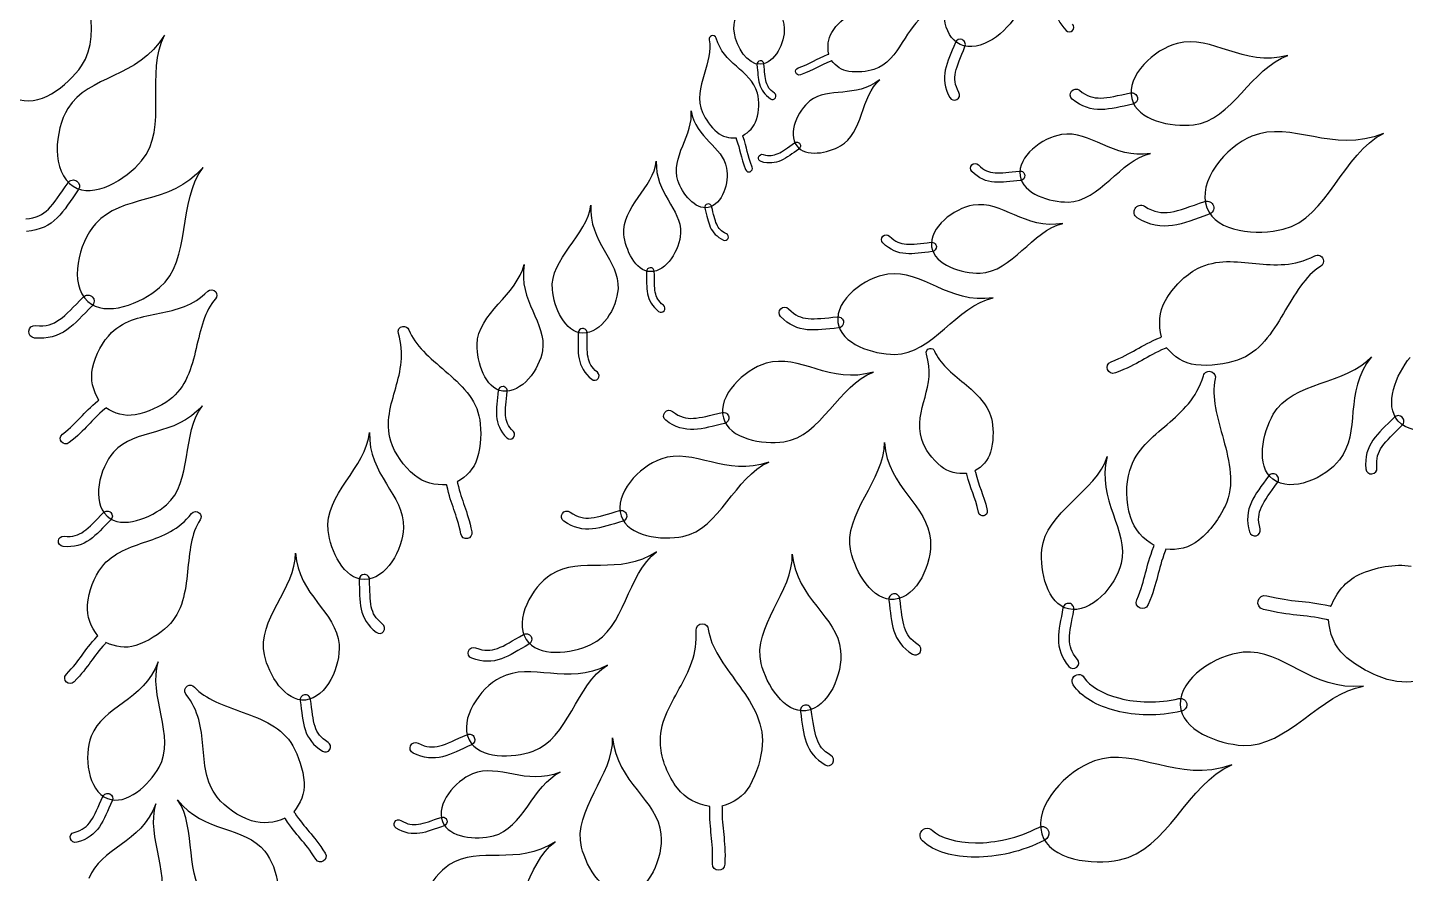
# Model space of a CAD drawing. Extents: x 5.1 to 86.3, y 5.1 to 86.3.
# Drawn here: x 45.31 to 57.95, y 50.89 to 58.64 of the extents above; entities that cross this region are included whole.
import ezdxf

# ---------------------------------------------------------------- set-up
doc = ezdxf.new("R2010")
doc.units = 0
doc.layers.add('View004', color=7, linetype='CONTINUOUS')

msp = doc.modelspace()

# ---------------------------------------------------------------- linework, layer by layer
at = {"layer": 'View004', "color": 1}
for p, q in [((51.584274, 58.564308), (51.584251, 58.564345)), ((53.882726, 58.530425), (53.882726, 58.530425)), ((53.86535, 58.485217), (53.86535, 58.485217)), ((52.030589, 58.335529), (52.030589, 58.335529)), ((52.034213, 58.303455), (52.034213, 58.303455)), ((55.438139, 57.989498), (55.438139, 57.989498)), ((55.490544, 57.99926), (55.490544, 57.99926)), ((52.366977, 57.555141), (52.366977, 57.555141)), ((52.395994, 57.574538), (52.395994, 57.574538)), ((45.766912, 57.232287), (45.766912, 57.232287)), ((54.414901, 57.282247), (54.414901, 57.282247)), ((54.458242, 57.285939), (54.458242, 57.285939)), ((45.732775, 57.185283), (45.732775, 57.185283)), ((51.547862, 57.022595), (51.547862, 57.022595)), ((51.556195, 56.991412), (51.556195, 56.991412)), ((56.127449, 56.987088), (56.127449, 56.987088)), ((56.187426, 57.006606), (56.187426, 57.006606)), ((53.603652, 56.629555), (53.603652, 56.629555)), ((53.647258, 56.633599), (53.647258, 56.633599)), ((57.19447, 56.517318), (57.194445, 56.517363)), ((51.024096, 56.43914), (51.024096, 56.43914)), ((51.025216, 56.402786), (51.025216, 56.402786)), ((45.866747, 56.130709), (45.866747, 56.130709)), ((45.908244, 56.171363), (45.908244, 56.171363)), ((47.040049, 56.217012), (47.040001, 56.217021)), ((48.75406, 55.90105), (48.754059, 55.901038)), ((50.402828, 55.881063), (50.402828, 55.881063)), ((52.744794, 55.937566), (52.744794, 55.937566)), ((52.796338, 55.941315), (52.796338, 55.941315)), ((50.403701, 55.838897), (50.403701, 55.838897)), ((53.586281, 55.699228), (53.586273, 55.699249)), ((56.172616, 55.484381), (56.172614, 55.48439)), ((49.67422, 55.350146), (49.67422, 55.350146)), ((49.670713, 55.308117), (49.670713, 55.308117)), ((51.693953, 55.061562), (51.693953, 55.061562)), ((51.744474, 55.072442), (51.744474, 55.072442)), ((57.882511, 55.031414), (57.882511, 55.031414)), ((57.918541, 55.068463), (57.918541, 55.068463)), ((56.732912, 54.499883), (56.732912, 54.499883)), ((56.761779, 54.542749), (56.761779, 54.542749)), ((46.043995, 54.161029), (46.043995, 54.161029)), ((46.07825, 54.194589), (46.07825, 54.194589)), ((46.891292, 54.189871), (46.891308, 54.189893)), ((50.756934, 54.163734), (50.756934, 54.163734)), ((50.806809, 54.177273), (50.806809, 54.177273)), ((48.399808, 53.628108), (48.399808, 53.628108)), ((48.402204, 53.579734), (48.402204, 53.579734)), ((53.25404, 53.449522), (53.25404, 53.449522)), ((53.261599, 53.398398), (53.261599, 53.398398)), ((54.866482, 53.362384), (54.866482, 53.362384)), ((54.858006, 53.311404), (54.858006, 53.311404)), ((51.503811, 53.174943), (51.503765, 53.174909)), ((49.885762, 53.032277), (49.885762, 53.032277)), ((49.930953, 53.057348), (49.930953, 53.057348)), ((46.780772, 52.605614), (46.780748, 52.605599)), ((47.8541, 52.523968), (47.8541, 52.523968)), ((47.861411, 52.47609), (47.861411, 52.47609)), ((55.883002, 52.431167), (55.883002, 52.431167)), ((55.943457, 52.432302), (55.943458, 52.43228)), ((52.441645, 52.428944), (52.441645, 52.428944)), ((52.450437, 52.378018), (52.450437, 52.378018)), ((49.362997, 52.112484), (49.362997, 52.112484)), ((49.410408, 52.133053), (49.410408, 52.133053)), ((46.047716, 51.57295), (46.047716, 51.57295)), ((46.068118, 51.616348), (46.068118, 51.616348)), ((49.119288, 51.361983), (49.119288, 51.361983)), ((49.159189, 51.374921), (49.159189, 51.374921)), ((54.613601, 51.250553), (54.613601, 51.250553)), ((54.677632, 51.267906), (54.677639, 51.267883))]:
    msp.add_line(p, q, dxfattribs=at)
for points in [[(45.808899, 58.288523), (46.029356, 58.610852), (45.758415, 59.102285), (45.905801, 59.456035)], [(51.794757, 58.588372), (51.755515, 58.801771), (52.00394, 58.990202), (52.008889, 59.203074)], [(52.008889, 59.203074), (52.018309, 58.94158), (52.245075, 58.83661), (52.253045, 58.63511)], [(53.86535, 58.485217), (53.695498, 58.561398), (53.689184, 58.852311), (53.74377, 59.030282)], [(52.689153, 58.596193), (52.734175, 58.669898), (52.801849, 58.733093), (52.872252, 58.766332)], [(53.548252, 58.755311), (53.461717, 58.707591), (53.400839, 58.606287), (53.335079, 58.503159)], [(54.386253, 58.775287), (54.301619, 58.595467), (54.046686, 58.403884), (53.86535, 58.485217)], [(54.741228, 58.813269), (54.746891, 58.742827), (54.77438, 58.675389), (54.836878, 58.612961)], [(52.253045, 58.63511), (52.258282, 58.502766), (52.166439, 58.311111), (52.034213, 58.303455)], [(54.895726, 58.612894), (54.911995, 58.629126), (54.912024, 58.655473), (54.895792, 58.671742)], [(46.570762, 58.571416), (46.32396, 58.170334), (45.875742, 58.207209), (45.684448, 57.898778)], [(46.36055, 57.418904), (46.611368, 57.718216), (46.389605, 58.233713), (46.570762, 58.571416)], [(51.565434, 58.527599), (51.585824, 58.433709), (51.55056, 58.324339), (51.517082, 58.21023)], [(51.584251, 58.564345), (51.569994, 58.558189), (51.56209, 58.542776), (51.565434, 58.527599)], [(51.628225, 58.543188), (51.622981, 58.562074), (51.602286, 58.571999), (51.584274, 58.564308)], [(51.813452, 58.284991), (51.735685, 58.353619), (51.661699, 58.423709), (51.628225, 58.543188)], [(52.034213, 58.303455), (51.910361, 58.296284), (51.817193, 58.466358), (51.794757, 58.588372)], [(52.66082, 58.397354), (52.64711, 58.464204), (52.651609, 58.53473), (52.689153, 58.596193)], [(53.335079, 58.503159), (53.269316, 58.400031), (53.197027, 58.293926), (53.074766, 58.256273)], [(53.821111, 58.503178), (53.782603, 58.406895), (53.745388, 58.330462), (53.729055, 58.250951)], [(53.882726, 58.530425), (53.858189, 58.539853), (53.830647, 58.527673), (53.821111, 58.503178)], [(53.909309, 58.504592), (53.904289, 58.516432), (53.894705, 58.525746), (53.882726, 58.530425)], [(53.909396, 58.467524), (53.914361, 58.479387), (53.91433, 58.492752), (53.909309, 58.504592)], [(54.836878, 58.612961), (54.85311, 58.596692), (54.879457, 58.596662), (54.895726, 58.612894)], [(55.856293, 58.495234), (55.644744, 58.43961), (55.386393, 58.202028), (55.438139, 57.989498)], [(56.871189, 58.383829), (56.453648, 58.27246), (56.178382, 58.579927), (55.856293, 58.495234)], [(52.37994, 58.270693), (52.50181, 58.313367), (52.539535, 58.352206), (52.655196, 58.395378)], [(52.655196, 58.395378), (52.65702, 58.396214), (52.658844, 58.396822), (52.66082, 58.397354)], [(53.822967, 58.231312), (53.835872, 58.293978), (53.869747, 58.368426), (53.909396, 58.467524)], [(56.003733, 57.748866), (56.359712, 57.789915), (56.537376, 58.273241), (56.871189, 58.383829)], [(45.206877, 57.994839), (45.405351, 57.892556), (45.682851, 58.104226), (45.808899, 58.288523)], [(52.005822, 58.039476), (51.974525, 58.149754), (51.891219, 58.216367), (51.813452, 58.284991)], [(52.030589, 58.335529), (52.013182, 58.33356), (52.000641, 58.317891), (52.002533, 58.300475)], [(52.002533, 58.300475), (52.009363, 58.231706), (52.010856, 58.175071), (52.025642, 58.123035)], [(52.054249, 58.328426), (52.047641, 58.333884), (52.039111, 58.336444), (52.030589, 58.335529)], [(52.065697, 58.306535), (52.064985, 58.315076), (52.060858, 58.322968), (52.054249, 58.328426)], [(52.087209, 58.140293), (52.075575, 58.181315), (52.072717, 58.23575), (52.065697, 58.306535)], [(52.402216, 58.207864), (52.359724, 58.191714), (52.336772, 58.256466), (52.37994, 58.270693)], [(52.678819, 58.333154), (52.571319, 58.293064), (52.531763, 58.253238), (52.402216, 58.207864)], [(52.687141, 58.33741), (52.684557, 58.335662), (52.681745, 58.334142), (52.678819, 58.333154)], [(52.844022, 58.237912), (52.778533, 58.24767), (52.725861, 58.28684), (52.687141, 58.33741)], [(53.074766, 58.256273), (53.007567, 58.235578), (52.922797, 58.226185), (52.844022, 58.237912)], [(53.729055, 58.250951), (53.712656, 58.17147), (53.721286, 58.088287), (53.770121, 57.999373)], [(51.517082, 58.21023), (51.483604, 58.096121), (51.452125, 57.975324), (51.502734, 57.861704)], [(52.025642, 58.123035), (52.040379, 58.070997), (52.071055, 58.024464), (52.127265, 57.986903)], [(52.162742, 58.039801), (52.116759, 58.070527), (52.098831, 58.099271), (52.087209, 58.140293)], [(53.127609, 58.162233), (52.905078, 57.987469), (52.660087, 58.101467), (52.488113, 57.967386)], [(52.769436, 57.55628), (52.973066, 57.672842), (52.955262, 58.009544), (53.127609, 58.162233)], [(53.853967, 58.045241), (53.814017, 58.117976), (53.810044, 58.168653), (53.822967, 58.231312)], [(51.998298, 57.796578), (52.023492, 57.876686), (52.026494, 57.966659), (52.005822, 58.039476)], [(52.127265, 57.986903), (52.141872, 57.977107), (52.161656, 57.981007), (52.171452, 57.995614)], [(52.171452, 57.995614), (52.181249, 58.010221), (52.177349, 58.030004), (52.162742, 58.039801)], [(53.770121, 57.999373), (53.782787, 57.976219), (53.811825, 57.967718), (53.834978, 57.980384)], [(53.834978, 57.980384), (53.858131, 57.99305), (53.866633, 58.022087), (53.853967, 58.045241)], [(54.893263, 57.983634), (54.870739, 58.001975), (54.867347, 58.035102), (54.885687, 58.057627)], [(54.885687, 58.057627), (54.904028, 58.080151), (54.937156, 58.083543), (54.95968, 58.065203)], [(54.95968, 58.065203), (55.030408, 58.007414), (55.084461, 57.992975), (55.154861, 57.994425)], [(55.154861, 57.994425), (55.225265, 57.995856), (55.312617, 58.017624), (55.427802, 58.040709)], [(55.427802, 58.040709), (55.441635, 58.043709), (55.456093, 58.041001), (55.467903, 58.033199)], [(55.438139, 57.989498), (55.486607, 57.790429), (55.800196, 57.725394), (56.003733, 57.748866)], [(55.490544, 57.99926), (55.495838, 57.970817), (55.477146, 57.943445), (55.448727, 57.938026)], [(55.467903, 58.033199), (55.479713, 58.025397), (55.487876, 58.01316), (55.490544, 57.99926)], [(45.684448, 57.898778), (45.558803, 57.696202), (45.532531, 57.31461), (45.732775, 57.185283)], [(51.277195, 57.237736), (51.20679, 57.442972), (51.424578, 57.666107), (51.397956, 57.877366)], [(51.397956, 57.877366), (51.445987, 57.620149), (51.685796, 57.54991), (51.723512, 57.351811)], [(52.488113, 57.967386), (52.37516, 57.879324), (52.280995, 57.669685), (52.366977, 57.555141)], [(55.157328, 57.888857), (55.068026, 57.887009), (54.979724, 57.912992), (54.893263, 57.983634)], [(55.448727, 57.938026), (55.336817, 57.915612), (55.246649, 57.890627), (55.157328, 57.888857)], [(51.502734, 57.861704), (51.53055, 57.799255), (51.577875, 57.731161), (51.636845, 57.680972)], [(51.870792, 57.648674), (51.928521, 57.681385), (51.977291, 57.729778), (51.998298, 57.796578)], [(57.747953, 57.670308), (57.275253, 57.475377), (56.904988, 57.793712), (56.540161, 57.64477)], [(51.636845, 57.680972), (51.685872, 57.639248), (51.748242, 57.62572), (51.810037, 57.629703)], [(51.810037, 57.629703), (51.810441, 57.626663), (51.811101, 57.623699), (51.812241, 57.620864)], [(51.812241, 57.620864), (51.851624, 57.516497), (51.847748, 57.462058), (51.897364, 57.338165)], [(51.87292, 57.643354), (51.872363, 57.645178), (51.871628, 57.647002), (51.870792, 57.648674)], [(51.957624, 57.362029), (51.910945, 57.478572), (51.915262, 57.531039), (51.87292, 57.643354)], [(54.795293, 57.659112), (54.619026, 57.631038), (54.390055, 57.458998), (54.414901, 57.282247)], [(55.61037, 57.48666), (55.262337, 57.429963), (55.063666, 57.70186), (54.795293, 57.659112)], [(56.540161, 57.64477), (56.300541, 57.546949), (56.034026, 57.228455), (56.127449, 56.987088)], [(56.828028, 56.791853), (57.239333, 56.89481), (57.373359, 57.489181), (57.747953, 57.670308)], [(52.059513, 57.477235), (52.116988, 57.46071), (52.153242, 57.465969), (52.195233, 57.485008)], [(52.195233, 57.485008), (52.237233, 57.504036), (52.284182, 57.539676), (52.347542, 57.583292)], [(52.386631, 57.526898), (52.325069, 57.484532), (52.277255, 57.446229), (52.223959, 57.422115)], [(52.347542, 57.583292), (52.355092, 57.588666), (52.364491, 57.590768), (52.373612, 57.58912)], [(52.366977, 57.555141), (52.447513, 57.447851), (52.653008, 57.489634), (52.769436, 57.55628)], [(52.373612, 57.58912), (52.382732, 57.587472), (52.390802, 57.582215), (52.395994, 57.574538)], [(52.395994, 57.574538), (52.40652, 57.558788), (52.402334, 57.537493), (52.386631, 57.526898)], [(54.854713, 57.041164), (55.147078, 57.045735), (55.330385, 57.423833), (55.61037, 57.48666)], [(45.732775, 57.185283), (45.920336, 57.064146), (46.217143, 57.247767), (46.36055, 57.418904)], [(46.924134, 57.357706), (46.613908, 57.003392), (46.178114, 57.114489), (45.938069, 56.842273)], [(46.524689, 56.256381), (46.821904, 56.509679), (46.689203, 57.054938), (46.924134, 57.357706)], [(50.782488, 56.744799), (50.758042, 56.988077), (51.054379, 57.176855), (51.079515, 57.415477)], [(51.079515, 57.415477), (51.066044, 57.120927), (51.311071, 56.982179), (51.30149, 56.755141)], [(51.897364, 57.338165), (51.912708, 57.296715), (51.974811, 57.321316), (51.957624, 57.362029)], [(52.040593, 57.41101), (52.022305, 57.416235), (52.011716, 57.435295), (52.01694, 57.453583)], [(52.01694, 57.453583), (52.022165, 57.47187), (52.041225, 57.48246), (52.059513, 57.477235)], [(52.223959, 57.422115), (52.170695, 57.397959), (52.110852, 57.390809), (52.040593, 57.41101)], [(53.971999, 57.321506), (53.955191, 57.338218), (53.955114, 57.365391), (53.971825, 57.382199)], [(53.971825, 57.382199), (53.988537, 57.399007), (54.015711, 57.399085), (54.032518, 57.382373)], [(54.032518, 57.382373), (54.08528, 57.329735), (54.128003, 57.313644), (54.185283, 57.309134)], [(45.686211, 57.218044), (45.694905, 57.230785), (45.708371, 57.239481), (45.723561, 57.242162)], [(45.723561, 57.242162), (45.738752, 57.244843), (45.754381, 57.241283), (45.766912, 57.232287)], [(45.766912, 57.232287), (45.79242, 57.213757), (45.798152, 57.178094), (45.779734, 57.152504)], [(51.556195, 56.991412), (51.43477, 56.965982), (51.317448, 57.120388), (51.277195, 57.237736)], [(51.723512, 57.351811), (51.748286, 57.2217), (51.685831, 57.01856), (51.556195, 56.991412)], [(54.178758, 57.223215), (54.106096, 57.22893), (54.036496, 57.257161), (53.971999, 57.321506)], [(54.419341, 57.239597), (54.326661, 57.230439), (54.251428, 57.217436), (54.178758, 57.223215)], [(54.185283, 57.309134), (54.242566, 57.304607), (54.315253, 57.315225), (54.410646, 57.324665)], [(54.410646, 57.324665), (54.42212, 57.325983), (54.433641, 57.322616), (54.4426, 57.315327)], [(54.414901, 57.282247), (54.438174, 57.116691), (54.687548, 57.038548), (54.854713, 57.041164)], [(54.458242, 57.285939), (54.460243, 57.262417), (54.442854, 57.241702), (54.419341, 57.239597)], [(54.4426, 57.315327), (54.451559, 57.308037), (54.457199, 57.297442), (54.458242, 57.285939)], [(45.505003, 56.976836), (45.559622, 57.030743), (45.612402, 57.11344), (45.686211, 57.218044)], [(45.779734, 57.152504), (45.708012, 57.050887), (45.655416, 56.963533), (45.586088, 56.895178)], [(50.126268, 56.238303), (50.100774, 56.520667), (50.446585, 56.73608), (50.478527, 57.012465)], [(50.478527, 57.012465), (50.459456, 56.671096), (50.741936, 56.507347), (50.728166, 56.244212)], [(51.547862, 57.022595), (51.530939, 57.018071), (51.520856, 57.000718), (51.525305, 56.983774)], [(51.525305, 56.983774), (51.542242, 56.916774), (51.552104, 56.860984), (51.574431, 56.811711)], [(51.572314, 57.019074), (51.56497, 57.023493), (51.556154, 57.024762), (51.547862, 57.022595)], [(51.586876, 56.999118), (51.584908, 57.00746), (51.579657, 57.014655), (51.572314, 57.019074)], [(51.632764, 56.837894), (51.615185, 56.876741), (51.604299, 56.930153), (51.586876, 56.999118)], [(53.983776, 57.011842), (53.806526, 56.982248), (53.577303, 56.807315), (53.603652, 56.629555)], [(54.805674, 56.844373), (54.455712, 56.784666), (54.253644, 57.056905), (53.983776, 57.011842)], [(55.489122, 56.89633), (55.459873, 56.914379), (55.450795, 56.952721), (55.468844, 56.981969)], [(55.468844, 56.981969), (55.486893, 57.011218), (55.525235, 57.020297), (55.554483, 57.002248)], [(55.554483, 57.002248), (55.646355, 56.94534), (55.71199, 56.936721), (55.794358, 56.94926)], [(55.794358, 56.94926), (55.876734, 56.961776), (55.975862, 57.00076), (56.107439, 57.045576)], [(56.107439, 57.045576), (56.123206, 57.051224), (56.140584, 57.050273), (56.15564, 57.042938)], [(56.127449, 56.987088), (56.214955, 56.761007), (56.592859, 56.732984), (56.828028, 56.791853)], [(56.187426, 57.006606), (56.198016, 56.974054), (56.1803, 56.939065), (56.147795, 56.928332)], [(56.15564, 57.042938), (56.170696, 57.035603), (56.182156, 57.022504), (56.187426, 57.006606)], [(45.297555, 56.886516), (45.396821, 56.893822), (45.450401, 56.922918), (45.505003, 56.976836)], [(45.586088, 56.895178), (45.516832, 56.826776), (45.427507, 56.781139), (45.306162, 56.772208)], [(55.813504, 56.82579), (55.709022, 56.809876), (55.601429, 56.826764), (55.489122, 56.89633)], [(56.147795, 56.928332), (56.019956, 56.884809), (55.91802, 56.841617), (55.813504, 56.82579)], [(45.938069, 56.842273), (45.780404, 56.663485), (45.690872, 56.291616), (45.866747, 56.130709)], [(51.025216, 56.402786), (50.885458, 56.406123), (50.796464, 56.605702), (50.782488, 56.744799)], [(51.30149, 56.755141), (51.2952, 56.606023), (51.174424, 56.399223), (51.025216, 56.402786)], [(51.574431, 56.811711), (51.596711, 56.762428), (51.633938, 56.72095), (51.69509, 56.692125)], [(51.722343, 56.749693), (51.672318, 56.773272), (51.650331, 56.799045), (51.632764, 56.837894)], [(51.7375, 56.707282), (51.745026, 56.723179), (51.73824, 56.742167), (51.722343, 56.749693)], [(53.157453, 56.665737), (53.140406, 56.682436), (53.140122, 56.709792), (53.15682, 56.72684)], [(53.15682, 56.72684), (53.173519, 56.743888), (53.200875, 56.744171), (53.217923, 56.727473)], [(53.217923, 56.727473), (53.271439, 56.674877), (53.314573, 56.658999), (53.372275, 56.654891)], [(54.048261, 56.390157), (54.342572, 56.396966), (54.524267, 56.779007), (54.805674, 56.844373)], [(51.69509, 56.692125), (51.710986, 56.6846), (51.729974, 56.691385), (51.7375, 56.707282)], [(53.366354, 56.56834), (53.293157, 56.573546), (53.222873, 56.601443), (53.157453, 56.665737)], [(53.372275, 56.654891), (53.42998, 56.650766), (53.503079, 56.662004), (53.599047, 56.672227)], [(53.599047, 56.672227), (53.610589, 56.673641), (53.622213, 56.670338), (53.631288, 56.663067)], [(53.603652, 56.629555), (53.628331, 56.463052), (53.879984, 56.386263), (54.048261, 56.390157)], [(53.647258, 56.633599), (53.64945, 56.609932), (53.632099, 56.588945), (53.608443, 56.586649)], [(53.631288, 56.663067), (53.640363, 56.655796), (53.646121, 56.645171), (53.647258, 56.633599)], [(53.608443, 56.586649), (53.515205, 56.576729), (53.43956, 56.563071), (53.366354, 56.56834)], [(56.042887, 56.43121), (56.217786, 56.521106), (56.398843, 56.494678), (56.575938, 56.477547)], [(56.575938, 56.477547), (56.753032, 56.460417), (56.927541, 56.449739), (57.116521, 56.547688)], [(57.116521, 56.547688), (57.146336, 56.56323), (57.183021, 56.548904), (57.19447, 56.517318)], [(57.194445, 56.517363), (57.203413, 56.492275), (57.193381, 56.464315), (57.170414, 56.450741)], [(49.436222, 55.734155), (49.440166, 56.01764), (49.806463, 56.196007), (49.866912, 56.467585)], [(49.866912, 56.467585), (49.812521, 56.130037), (50.076484, 55.937861), (50.035485, 55.677575)], [(50.989363, 56.402353), (50.990709, 56.324489), (50.987176, 56.260745), (50.998996, 56.200944)], [(51.024096, 56.43914), (51.004365, 56.43853), (50.988839, 56.422086), (50.989363, 56.402353)], [(51.050016, 56.428987), (51.043096, 56.435724), (51.033751, 56.439385), (51.024096, 56.43914)], [(51.060859, 56.403348), (51.060845, 56.413006), (51.056936, 56.42225), (51.050016, 56.428987)], [(51.06973, 56.214664), (51.060436, 56.261805), (51.062234, 56.323204), (51.060859, 56.403348)], [(53.202249, 56.379692), (52.992427, 56.348932), (52.717876, 56.147914), (52.744794, 55.937566)], [(54.168035, 56.162828), (53.753733, 56.100591), (53.521708, 56.42653), (53.202249, 56.379692)], [(55.747185, 56.137351), (55.818115, 56.262737), (55.927386, 56.371864), (56.042887, 56.43121)], [(57.170414, 56.450741), (57.028832, 56.366357), (56.933017, 56.194077), (56.829167, 56.018488)], [(45.866747, 56.130709), (46.031484, 55.979993), (46.354753, 56.111552), (46.524689, 56.256381)], [(46.525519, 56.022087), (46.680269, 56.053696), (46.83114, 56.090115), (46.965987, 56.222484)], [(46.965987, 56.222484), (46.987237, 56.243437), (47.022098, 56.240845), (47.040049, 56.217012)], [(50.403701, 55.838897), (50.241692, 55.844404), (50.140843, 56.076857), (50.126268, 56.238303)], [(50.728166, 56.244212), (50.719126, 56.071385), (50.576664, 55.833017), (50.403701, 55.838897)], [(45.607406, 55.963161), (45.670249, 56.007205), (45.73608, 56.079944), (45.826298, 56.170776)], [(45.826298, 56.170776), (45.836994, 56.18189), (45.851722, 56.188218), (45.867147, 56.188329)], [(45.867147, 56.188329), (45.882572, 56.188439), (45.897389, 56.182322), (45.908244, 56.171363)], [(45.908244, 56.171363), (45.930305, 56.148839), (45.93001, 56.112719), (45.907583, 56.090559)], [(47.036961, 56.154222), (46.938803, 56.045717), (46.902389, 55.874549), (46.860017, 55.698479)], [(47.040001, 56.217021), (47.054152, 56.198066), (47.052905, 56.171725), (47.036961, 56.154222)], [(50.998996, 56.200944), (51.010762, 56.141144), (51.040934, 56.086062), (51.10061, 56.038708)], [(51.145318, 56.094854), (51.096501, 56.133592), (51.079009, 56.167523), (51.06973, 56.214664)], [(51.151037, 56.044426), (51.163383, 56.059931), (51.160823, 56.082508), (51.145318, 56.094854)], [(53.263751, 55.644686), (53.611152, 55.645817), (53.834485, 56.092307), (54.168035, 56.162828)], [(55.711077, 55.804309), (55.684485, 55.91498), (55.688041, 56.032794), (55.747185, 56.137351)], [(45.907583, 56.090559), (45.819921, 56.002324), (45.753496, 55.924963), (45.67374, 55.869126)], [(46.085241, 55.843856), (46.210237, 55.965721), (46.37077, 55.990476), (46.525519, 56.022087)], [(51.10061, 56.038708), (51.116114, 56.026362), (51.138691, 56.028922), (51.151037, 56.044426)], [(52.219197, 55.99072), (52.199475, 56.010821), (52.199782, 56.043105), (52.219883, 56.062827)], [(52.463383, 55.870908), (52.377145, 55.878766), (52.294874, 55.913328), (52.219197, 55.99072)], [(52.219883, 56.062827), (52.239984, 56.082549), (52.272268, 56.082242), (52.29199, 56.06214)], [(52.29199, 56.06214), (52.353897, 55.99883), (52.404416, 55.979086), (52.4724, 55.972885)], [(52.4724, 55.972885), (52.540386, 55.966665), (52.626895, 55.97821), (52.740362, 55.988021)], [(52.740362, 55.988021), (52.754013, 55.989418), (52.767651, 55.985249), (52.778187, 55.976457)], [(52.778187, 55.976457), (52.788723, 55.967666), (52.795267, 55.954995), (52.796338, 55.941315)], [(56.829167, 56.018488), (56.725317, 55.842898), (56.610744, 55.661981), (56.409045, 55.592376)], [(45.377228, 55.794553), (45.345708, 55.797473), (45.322524, 55.825392), (45.325444, 55.856912)], [(45.325444, 55.856912), (45.328364, 55.888432), (45.356283, 55.911617), (45.387803, 55.908696)], [(45.67374, 55.869126), (45.594048, 55.813229), (45.498364, 55.783125), (45.377228, 55.794553)], [(45.387803, 55.908696), (45.486897, 55.899347), (45.544578, 55.919102), (45.607406, 55.963161)], [(45.910882, 55.517426), (45.938401, 55.642313), (46.00269, 55.763396), (46.085241, 55.843856)], [(48.714137, 55.835743), (48.704949, 55.865094), (48.723759, 55.895829), (48.75406, 55.90105)], [(48.754059, 55.901038), (48.778105, 55.905066), (48.801658, 55.891508), (48.810177, 55.868655)], [(48.810177, 55.868655), (48.863347, 55.72754), (49.003051, 55.61347), (49.144441, 55.49163)], [(50.402828, 55.881063), (50.379943, 55.880587), (50.361748, 55.861702), (50.362124, 55.838815)], [(50.432763, 55.868987), (50.424818, 55.87688), (50.414026, 55.881234), (50.402828, 55.881063)], [(50.445035, 55.839132), (50.445132, 55.85033), (50.440708, 55.861094), (50.432763, 55.868987)], [(52.749441, 55.886831), (52.639201, 55.877314), (52.549632, 55.862973), (52.463383, 55.870908)], [(52.744794, 55.937566), (52.770007, 55.74054), (53.065119, 55.644038), (53.263751, 55.644686)], [(52.796338, 55.941315), (52.798369, 55.91334), (52.777406, 55.888986), (52.749441, 55.886831)], [(48.690144, 55.337583), (48.734125, 55.494312), (48.771879, 55.649754), (48.714137, 55.835743)], [(49.670713, 55.308117), (49.51015, 55.330405), (49.433966, 55.572068), (49.436222, 55.734155)], [(50.362124, 55.838815), (50.362772, 55.748518), (50.357929, 55.674648), (50.370934, 55.605171)], [(50.453109, 55.620251), (50.442886, 55.675019), (50.44569, 55.746189), (50.445035, 55.839132)], [(55.249991, 55.577494), (55.450756, 55.655445), (55.51147, 55.722301), (55.701858, 55.800737)], [(55.701858, 55.800737), (55.704822, 55.802181), (55.707938, 55.803397), (55.711077, 55.804309)], [(46.860017, 55.698479), (46.817647, 55.522409), (46.767565, 55.339024), (46.614539, 55.227393)], [(50.035485, 55.677575), (50.008559, 55.506619), (49.842132, 55.284321), (49.670713, 55.308117)], [(50.370934, 55.605171), (50.383875, 55.535696), (50.418214, 55.471475), (50.486852, 55.415869)], [(50.539349, 55.480446), (50.4832, 55.525935), (50.463316, 55.565482), (50.453109, 55.620251)], [(53.072042, 55.482548), (52.670419, 55.363303), (52.395325, 55.653811), (52.085482, 55.563005)], [(53.542938, 55.25148), (53.575778, 55.376364), (53.603693, 55.500145), (53.555471, 55.64691)], [(53.555471, 55.64691), (53.547802, 55.670074), (53.562311, 55.694691), (53.586281, 55.699228)], [(53.586273, 55.699249), (53.605288, 55.702745), (53.624151, 55.692333), (53.631212, 55.67429)], [(53.631212, 55.67429), (53.675223, 55.563059), (53.787519, 55.474408), (53.901253, 55.379615)], [(55.744715, 55.698335), (55.567759, 55.625497), (55.504048, 55.556891), (55.290636, 55.474009)], [(55.758349, 55.70595), (55.754093, 55.70291), (55.749579, 55.70025), (55.744715, 55.698335)], [(56.02543, 55.548866), (55.915712, 55.561459), (55.825722, 55.623817), (55.758349, 55.70595)], [(56.409045, 55.592376), (56.29818, 55.554117), (56.157401, 55.533711), (56.02543, 55.548866)], [(56.736648, 55.09577), (56.910268, 55.396677), (57.408708, 55.368602), (57.635661, 55.623005)], [(57.635661, 55.623005), (57.375768, 55.294409), (57.543309, 54.931089), (57.343911, 54.677143)], [(57.882511, 55.031414), (57.747891, 55.17747), (57.863865, 55.465486), (57.992147, 55.617139)], [(45.96703, 55.225393), (45.915624, 55.31238), (45.887939, 55.413285), (45.910882, 55.517426)], [(49.144441, 55.49163), (49.285833, 55.369789), (49.430293, 55.237434), (49.460456, 55.04456)], [(50.545389, 55.421909), (50.559886, 55.439741), (50.557182, 55.465949), (50.539349, 55.480446)], [(52.085482, 55.563005), (51.881976, 55.503367), (51.638046, 55.266123), (51.693953, 55.061562)], [(52.248594, 54.843692), (52.592463, 54.893121), (52.751539, 55.366329), (53.072042, 55.482548)], [(55.290636, 55.474009), (55.220708, 55.444711), (55.178818, 55.551364), (55.249991, 55.577494)], [(56.095167, 55.448768), (56.104888, 55.481615), (56.14136, 55.498358), (56.172616, 55.484381)], [(56.172614, 55.48439), (56.197352, 55.473195), (56.210713, 55.446033), (56.204413, 55.419607)], [(48.645919, 54.850045), (48.59316, 55.022055), (48.646156, 55.180853), (48.690144, 55.337583)], [(49.67422, 55.350146), (49.651409, 55.352047), (49.631353, 55.335152), (49.629351, 55.31235)], [(49.70274, 55.335029), (49.695657, 55.343703), (49.685375, 55.349154), (49.67422, 55.350146)], [(50.486852, 55.415869), (50.504685, 55.401372), (50.530893, 55.404076), (50.545389, 55.421909)], [(53.901253, 55.379615), (54.014988, 55.284823), (54.131294, 55.18173), (54.157735, 55.029145)], [(55.763782, 55.002981), (55.901735, 55.12062), (56.033123, 55.240935), (56.095167, 55.448768)], [(56.204413, 55.419607), (56.165995, 55.25611), (56.224393, 55.063911), (56.279516, 54.86348)], [(45.63483, 54.91272), (45.784889, 55.031189), (45.818989, 55.103745), (45.960114, 55.219921)], [(45.960114, 55.219921), (45.962242, 55.221973), (45.964522, 55.223721), (45.96703, 55.225393)], [(46.614539, 55.227393), (46.530428, 55.166031), (46.416279, 55.112033), (46.300337, 55.090503)], [(49.629351, 55.31235), (49.620626, 55.222472), (49.608145, 55.149504), (49.61387, 55.079053)], [(49.697166, 55.085524), (49.692681, 55.141058), (49.702855, 55.211553), (49.711848, 55.304061)], [(49.711848, 55.304061), (49.713106, 55.315189), (49.709823, 55.326354), (49.70274, 55.335029)], [(53.514226, 54.864212), (53.470138, 54.999954), (53.510122, 55.126596), (53.542938, 55.25148)], [(46.023169, 55.144189), (45.891984, 55.036265), (45.855796, 54.961443), (45.696291, 54.835493)], [(46.032753, 55.154206), (46.029941, 55.150558), (46.026825, 55.147062), (46.023169, 55.144189)], [(46.300337, 55.090503), (46.203946, 55.072597), (46.11133, 55.102063), (46.032753, 55.154206)], [(46.916868, 55.173915), (46.660777, 54.881429), (46.301029, 54.97314), (46.102871, 54.748426)], [(46.587126, 54.264771), (46.832477, 54.473869), (46.722933, 54.92398), (46.916868, 55.173915)], [(49.768434, 54.937525), (49.717308, 54.988595), (49.701635, 55.029992), (49.697166, 55.085524)], [(51.16607, 55.041112), (51.143745, 55.058275), (51.13956, 55.090287), (51.156723, 55.112613)], [(51.156723, 55.112613), (51.173886, 55.134939), (51.205899, 55.139124), (51.228225, 55.12196)], [(51.228225, 55.12196), (51.298334, 55.067874), (51.351107, 55.055346), (51.419293, 55.058659)], [(51.419293, 55.058659), (51.487484, 55.061954), (51.571547, 55.085416), (51.682547, 55.110911)], [(51.682547, 55.110911), (51.695872, 55.114192), (51.709957, 55.11196), (51.721613, 55.104719)], [(51.721613, 55.104719), (51.73327, 55.097478), (51.741512, 55.085841), (51.744474, 55.072442)], [(56.732912, 54.499883), (56.574466, 54.619674), (56.637376, 54.923722), (56.736648, 55.09577)], [(57.918541, 55.068463), (57.898431, 55.088015), (57.866299, 55.087634), (57.846659, 55.06761)], [(58.515292, 55.097201), (58.356758, 54.956353), (58.026234, 54.875482), (57.882511, 55.031414)], [(49.460456, 55.04456), (49.477039, 54.938545), (49.472715, 54.808469), (49.437785, 54.692059)], [(49.61387, 55.079053), (49.619532, 55.00861), (49.647022, 54.941173), (49.709519, 54.878744)], [(51.424545, 54.956419), (51.338052, 54.952209), (51.251774, 54.974995), (51.16607, 55.041112)], [(51.705609, 55.011967), (51.597764, 54.987212), (51.511059, 54.960555), (51.424545, 54.956419)], [(51.693953, 55.061562), (51.746319, 54.869956), (52.051982, 54.815429), (52.248594, 54.843692)], [(51.744474, 55.072442), (51.750376, 55.045022), (51.733003, 55.017989), (51.705609, 55.011967)], [(54.157735, 55.029145), (54.172274, 54.945276), (54.170541, 54.84205), (54.144351, 54.749265)], [(55.420288, 54.579572), (55.478261, 54.771386), (55.625829, 54.885344), (55.763782, 55.002981)], [(57.846659, 55.06761), (57.768452, 54.989335), (57.69985, 54.929988), (57.650438, 54.858853)], [(57.734311, 54.80015), (57.773286, 54.856201), (57.83778, 54.915004), (57.918288, 54.995561)], [(57.918288, 54.995561), (57.92814, 55.005114), (57.933721, 55.018237), (57.933769, 55.031959)], [(57.933769, 55.031959), (57.933816, 55.045681), (57.928326, 55.058843), (57.918541, 55.068463)], [(45.696291, 54.835493), (45.644581, 54.792408), (45.581242, 54.871995), (45.63483, 54.91272)], [(48.07053, 54.029033), (48.031926, 54.352314), (48.421755, 54.611024), (48.44928, 54.929341)], [(48.44928, 54.929341), (48.438679, 54.536854), (48.768352, 54.358232), (48.76125, 54.055725)], [(48.862889, 54.536352), (48.761403, 54.620448), (48.680743, 54.736456), (48.645919, 54.850045)], [(49.709519, 54.878744), (49.725751, 54.862475), (49.752098, 54.862445), (49.768367, 54.878677)], [(49.768367, 54.878677), (49.784636, 54.894909), (49.784666, 54.921256), (49.768434, 54.937525)], [(52.862797, 53.841175), (52.788295, 54.180496), (53.175478, 54.495647), (53.171718, 54.83655)], [(53.171718, 54.83655), (53.201138, 54.418633), (53.569761, 54.263105), (53.59357, 53.941109)], [(53.690409, 54.618239), (53.608817, 54.683614), (53.543328, 54.774573), (53.514226, 54.864212)], [(56.279516, 54.86348), (56.334646, 54.66305), (56.386088, 54.45099), (56.294275, 54.253905)], [(57.650438, 54.858853), (57.600974, 54.787774), (57.574507, 54.702553), (57.585072, 54.594827)], [(46.102871, 54.748426), (45.972719, 54.600836), (45.89881, 54.293858), (46.043995, 54.161029)], [(52.110805, 54.657083), (51.716058, 54.516745), (51.42597, 54.792282), (51.121369, 54.685201)], [(54.144351, 54.749265), (54.122585, 54.672123), (54.06746, 54.614895), (54.000796, 54.576166)], [(54.614122, 53.855109), (54.647216, 54.200933), (55.112362, 54.382233), (55.213277, 54.707879)], [(55.213277, 54.707879), (55.11318, 54.301061), (55.416386, 54.040028), (55.340351, 53.726234)], [(57.686581, 54.60461), (57.677938, 54.692734), (57.695322, 54.744113), (57.734311, 54.80015)], [(49.437785, 54.692059), (49.408746, 54.595278), (49.338081, 54.524288), (49.25325, 54.476855)], [(51.121369, 54.685201), (50.921306, 54.614873), (50.690276, 54.365049), (50.756934, 54.163734)], [(51.322332, 53.975532), (51.663102, 54.043095), (51.796904, 54.524061), (52.110805, 54.657083)], [(53.924812, 54.553692), (53.842438, 54.54746), (53.758446, 54.563724), (53.690409, 54.618239)], [(55.426216, 54.154814), (55.38456, 54.295572), (55.381969, 54.452915), (55.420288, 54.579572)], [(57.343911, 54.677143), (57.212949, 54.510349), (56.902072, 54.371993), (56.732912, 54.499883)], [(57.585072, 54.594827), (57.587773, 54.566796), (57.612687, 54.546263), (57.640718, 54.548964)], [(57.640718, 54.548964), (57.668748, 54.551666), (57.689282, 54.576579), (57.686581, 54.60461)], [(49.157004, 54.450133), (49.053047, 54.444053), (48.947516, 54.46623), (48.862889, 54.536352)], [(49.25325, 54.476855), (49.255302, 54.472523), (49.256974, 54.468039), (49.257886, 54.463342)], [(49.257886, 54.463342), (49.294951, 54.292231), (49.346465, 54.223791), (49.386697, 54.018227)], [(53.926332, 54.5467), (53.925623, 54.54898), (53.925116, 54.551336), (53.924812, 54.553692)], [(54.033788, 54.197049), (54.00126, 54.349933), (53.96041, 54.401194), (53.926332, 54.5467)], [(54.000796, 54.576166), (54.002468, 54.572746), (54.003836, 54.56925), (54.004672, 54.565511)], [(54.004672, 54.565511), (54.036303, 54.430277), (54.07805, 54.376667), (54.112647, 54.214149)], [(56.691195, 54.529128), (56.628153, 54.438193), (56.571197, 54.367593), (56.535222, 54.288805)], [(56.628197, 54.245952), (56.656584, 54.308041), (56.709593, 54.377375), (56.774494, 54.470964)], [(56.761779, 54.542749), (56.738513, 54.558413), (56.706962, 54.552325), (56.691195, 54.529128)], [(56.783256, 54.509534), (56.780863, 54.523046), (56.77312, 54.535022), (56.761779, 54.542749)], [(56.774494, 54.470964), (56.78249, 54.482116), (56.785649, 54.496022), (56.783256, 54.509534)], [(49.158752, 54.441256), (49.157916, 54.444144), (49.157308, 54.447108), (49.157004, 54.450133)], [(49.286944, 53.998307), (49.249112, 54.191686), (49.198693, 54.257145), (49.158752, 54.441256)], [(46.010604, 54.194104), (46.019434, 54.203279), (46.031592, 54.208503), (46.044325, 54.208594)], [(46.043995, 54.161029), (46.179985, 54.036613), (46.446844, 54.145215), (46.587126, 54.264771)], [(46.044325, 54.208594), (46.057058, 54.208685), (46.06929, 54.203636), (46.07825, 54.194589)], [(46.817154, 54.185539), (46.835463, 54.209114), (46.870362, 54.211128), (46.891292, 54.189871)], [(50.217755, 54.186274), (50.233713, 54.209477), (50.265459, 54.215351), (50.288662, 54.199393)], [(50.288662, 54.199393), (50.361536, 54.149094), (50.414899, 54.139378), (50.482814, 54.146296)], [(50.482814, 54.146296), (50.550734, 54.153195), (50.633437, 54.181075), (50.742932, 54.21241)], [(50.742932, 54.21241), (50.756064, 54.216393), (50.770248, 54.214909), (50.782271, 54.208295)], [(50.782271, 54.208295), (50.794294, 54.201681), (50.803141, 54.190497), (50.806809, 54.177273)], [(54.112647, 54.214149), (54.125514, 54.160645), (54.04424, 54.143028), (54.033788, 54.197049)], [(56.294275, 54.253905), (56.243811, 54.145575), (56.159076, 54.02797), (56.054523, 53.941998)], [(56.535222, 54.288805), (56.499185, 54.210064), (56.488295, 54.121495), (56.517847, 54.017364)], [(56.615998, 54.045041), (56.591822, 54.130224), (56.599794, 54.183875), (56.628197, 54.245952)], [(45.829909, 54.022718), (45.881786, 54.059076), (45.936129, 54.119123), (46.010604, 54.194104)], [(46.077705, 54.127885), (46.00534, 54.055047), (45.950506, 53.991186), (45.884667, 53.945092)], [(46.07825, 54.194589), (46.096462, 54.175995), (46.096218, 54.146178), (46.077705, 54.127885)], [(46.406903, 53.928899), (46.556144, 53.980609), (46.700907, 54.036573), (46.817154, 54.185539)], [(46.896552, 54.127246), (46.813534, 54.006763), (46.799972, 53.832291), (46.78115, 53.652175)], [(46.891308, 54.189893), (46.907831, 54.172968), (46.910065, 54.146687), (46.896552, 54.127246)], [(50.230874, 54.115368), (50.207671, 54.131325), (50.201798, 54.163071), (50.217755, 54.186274)], [(50.49347, 54.044477), (50.407321, 54.035694), (50.319958, 54.053881), (50.230874, 54.115368)], [(50.7712, 54.114826), (50.664816, 54.084397), (50.579644, 54.053187), (50.49347, 54.044477)], [(50.756934, 54.163734), (50.81937, 53.97517), (51.127491, 53.9369), (51.322332, 53.975532)], [(50.806809, 54.177273), (50.814154, 54.150204), (50.798236, 54.12229), (50.7712, 54.114826)], [(55.644689, 53.892533), (55.544765, 53.95141), (55.460952, 54.037439), (55.426216, 54.154814)], [(45.597149, 53.93501), (45.599559, 53.961029), (45.622606, 53.980168), (45.648626, 53.977758)], [(45.648626, 53.977758), (45.730428, 53.97004), (45.778044, 53.986347), (45.829909, 54.022718)], [(48.402204, 53.579734), (48.216053, 53.580697), (48.092601, 53.844192), (48.07053, 54.029033)], [(48.76125, 54.055725), (48.756588, 53.857039), (48.600942, 53.578706), (48.402204, 53.579734)], [(49.386697, 54.018227), (49.401806, 53.950526), (49.299001, 53.929997), (49.286944, 53.998307)], [(56.517847, 54.017364), (56.525489, 53.99026), (56.553657, 53.974484), (56.580761, 53.982127)], [(56.580761, 53.982127), (56.607864, 53.989769), (56.623641, 54.017937), (56.615998, 54.045041)], [(45.639897, 53.883532), (45.613877, 53.885943), (45.594738, 53.90899), (45.597149, 53.93501)], [(45.884667, 53.945092), (45.818882, 53.898949), (45.739894, 53.874098), (45.639897, 53.883532)], [(45.993922, 53.694254), (46.101785, 53.831514), (46.257663, 53.877188), (46.406903, 53.928899)], [(47.485702, 52.889274), (47.414375, 53.206942), (47.775829, 53.504009), (47.770791, 53.823474)], [(47.770791, 53.823474), (47.800218, 53.431949), (48.146369, 53.28783), (48.170113, 52.986173)], [(51.08241, 53.835016), (50.732666, 53.604367), (50.385113, 53.802556), (50.114948, 53.625753)], [(50.479759, 52.984714), (50.794492, 53.131793), (50.809418, 53.6308), (51.08241, 53.835016)], [(53.261599, 53.398398), (53.063808, 53.380128), (52.905393, 53.647163), (52.862797, 53.841175)], [(53.59357, 53.941109), (53.609212, 53.729622), (53.472763, 53.417904), (53.261599, 53.398398)], [(54.858006, 53.311404), (54.664136, 53.354641), (54.595199, 53.65738), (54.614122, 53.855109)], [(55.484436, 53.394057), (55.569476, 53.596367), (55.563477, 53.688196), (55.640813, 53.883245)], [(55.746197, 53.842138), (55.67427, 53.660895), (55.679431, 53.565631), (55.589046, 53.350562)], [(55.640813, 53.883245), (55.641877, 53.886437), (55.643169, 53.889553), (55.644689, 53.892533)], [(55.750301, 53.85752), (55.749541, 53.852276), (55.748249, 53.847055), (55.746197, 53.842138)], [(56.054523, 53.941998), (55.967602, 53.87052), (55.858189, 53.848732), (55.750301, 53.85752)], [(45.864057, 53.34771), (45.874887, 53.475133), (45.922684, 53.603625), (45.993922, 53.694254)], [(52.041054, 52.811031), (51.958376, 53.148453), (52.337832, 53.472866), (52.325837, 53.813578)], [(52.325837, 53.813578), (52.365345, 53.396494), (52.737618, 53.249917), (52.7692, 52.92859)], [(55.340351, 53.726234), (55.290414, 53.520133), (55.064985, 53.265244), (54.858006, 53.311404)], [(57.523581, 53.626038), (57.675024, 53.696649), (57.851721, 53.726074), (58.000761, 53.7043)], [(46.78115, 53.652175), (46.762325, 53.47206), (46.736827, 53.283677), (46.599829, 53.152872)], [(48.399808, 53.628108), (48.373554, 53.626804), (48.353293, 53.604524), (48.354481, 53.578265)], [(48.354481, 53.578265), (48.358212, 53.474634), (48.355096, 53.38968), (48.372322, 53.310358)], [(48.434569, 53.615236), (48.425189, 53.624033), (48.412656, 53.628674), (48.399808, 53.628108)], [(48.449643, 53.581371), (48.449385, 53.594229), (48.44395, 53.606438), (48.434569, 53.615236)], [(48.466152, 53.330386), (48.452605, 53.392916), (48.453469, 53.474704), (48.449643, 53.581371)], [(50.114948, 53.625753), (49.937502, 53.509631), (49.772905, 53.211815), (49.885762, 53.032277)], [(57.265123, 53.335893), (57.314568, 53.458306), (57.397296, 53.567156), (57.523581, 53.626038)], [(53.25404, 53.449522), (53.226294, 53.445417), (53.207086, 53.419656), (53.211069, 53.391892)], [(53.292291, 53.439455), (53.281417, 53.447825), (53.267626, 53.451455), (53.25404, 53.449522)], [(56.645612, 53.307231), (56.559846, 53.326679), (56.592146, 53.455602), (56.676947, 53.432327)], [(45.958164, 53.065611), (45.895752, 53.145073), (45.855023, 53.241454), (45.864057, 53.34771)], [(48.569771, 53.172757), (48.503813, 53.223116), (48.47968, 53.267855), (48.466152, 53.330386)], [(53.211069, 53.391892), (53.225772, 53.282224), (53.231268, 53.19168), (53.257783, 53.109226)], [(53.311809, 53.405053), (53.310202, 53.418681), (53.303165, 53.431084), (53.292291, 53.439455)], [(53.355353, 53.140219), (53.334486, 53.205222), (53.326927, 53.292171), (53.311809, 53.405053)], [(54.807914, 53.3207), (54.788293, 53.211804), (54.765771, 53.123934), (54.765735, 53.037321)], [(54.866482, 53.362384), (54.838813, 53.366981), (54.812633, 53.348348), (54.807914, 53.3207)], [(54.899805, 53.341077), (54.89202, 53.352377), (54.880006, 53.36006), (54.866482, 53.362384)], [(54.907839, 53.302348), (54.910486, 53.315813), (54.90759, 53.329776), (54.899805, 53.341077)], [(55.589046, 53.350562), (55.561002, 53.278575), (55.453186, 53.3234), (55.484436, 53.394057)], [(56.676947, 53.432327), (56.919031, 53.370676), (57.021399, 53.392906), (57.254011, 53.338705)], [(57.254011, 53.338705), (57.257811, 53.338091), (57.261535, 53.337109), (57.265123, 53.335893)], [(48.372322, 53.310358), (48.389476, 53.231036), (48.431017, 53.158453), (48.511645, 53.096893)], [(54.86811, 53.036915), (54.868172, 53.105186), (54.887629, 53.190265), (54.907839, 53.302348)], [(57.225494, 53.213142), (57.009337, 53.263576), (56.902961, 53.241718), (56.645612, 53.307231)], [(57.243498, 53.211166), (57.237494, 53.211177), (57.231376, 53.211692), (57.225494, 53.213142)], [(57.389861, 52.882914), (57.294747, 52.968724), (57.251784, 53.088227), (57.243498, 53.211166)], [(45.952084, 53.059303), (45.953908, 53.061583), (45.95596, 53.063711), (45.958164, 53.065611)], [(46.599829, 53.152872), (46.524528, 53.080976), (46.418482, 53.012414), (46.306384, 52.975807)], [(48.511645, 53.096893), (48.532595, 53.080842), (48.562589, 53.084813), (48.57864, 53.105763)], [(48.57864, 53.105763), (48.594691, 53.126712), (48.59072, 53.156707), (48.569771, 53.172757)], [(49.623761, 52.949804), (49.688062, 52.972743), (49.761701, 53.019588), (49.860528, 53.076193)], [(49.860528, 53.076193), (49.872327, 53.0832), (49.886454, 53.08515), (49.89971, 53.081603)], [(49.89971, 53.081603), (49.912966, 53.078056), (49.92423, 53.069311), (49.930953, 53.057348)], [(51.290393, 52.580512), (51.378161, 52.73915), (51.458843, 52.897987), (51.443832, 53.114363)], [(51.443832, 53.114363), (51.4414, 53.148533), (51.469634, 53.177033), (51.503811, 53.174943)], [(51.503765, 53.174909), (51.530859, 53.173161), (51.552922, 53.152398), (51.556311, 53.125449)], [(51.556311, 53.125449), (51.57785, 52.958884), (51.700104, 52.7995), (51.822201, 52.631262)], [(53.257783, 53.109226), (53.284221, 53.026764), (53.33586, 52.953987), (53.427867, 52.896967)], [(53.481733, 52.983559), (53.406467, 53.030203), (53.376201, 53.075214), (53.355353, 53.140219)], [(45.670075, 52.71195), (45.803231, 52.849143), (45.827482, 52.925558), (45.952084, 53.059303)], [(46.024557, 52.992534), (45.908722, 52.868278), (45.8827, 52.789342), (45.741165, 52.643489)], [(46.032742, 53.003729), (46.030462, 52.999701), (46.027802, 52.995886), (46.024557, 52.992534)], [(46.306384, 52.975807), (46.213189, 52.945369), (46.1175, 52.962385), (46.032742, 53.003729)], [(48.170113, 52.986173), (48.185711, 52.788045), (48.05922, 52.495308), (47.861411, 52.47609)], [(49.356831, 52.92525), (49.366778, 52.951595), (49.396199, 52.964889), (49.422545, 52.954942)], [(49.422545, 52.954942), (49.505331, 52.923525), (49.55947, 52.926849), (49.623761, 52.949804)], [(49.911307, 52.988197), (49.815285, 52.933216), (49.740044, 52.882547), (49.658453, 52.853486)], [(49.885762, 53.032277), (49.991471, 52.864109), (50.299806, 52.900618), (50.479759, 52.984714)], [(49.930953, 53.057348), (49.944557, 53.03282), (49.935775, 53.001909), (49.911307, 52.988197)], [(53.498095, 52.91333), (53.51297, 52.937242), (53.505644, 52.968684), (53.481733, 52.983559)], [(54.765735, 53.037321), (54.765624, 52.950725), (54.79247, 52.865623), (54.86257, 52.783146)], [(54.940386, 52.849058), (54.88304, 52.916528), (54.868028, 52.968649), (54.86811, 53.036915)], [(57.564029, 52.602599), (57.075006, 52.55655), (56.83574, 52.9477), (56.458775, 52.913525)], [(46.5126, 52.826636), (46.374575, 52.463208), (46.005427, 52.423715), (45.898067, 52.144007)], [(46.52058, 51.859574), (46.677617, 52.141103), (46.417991, 52.524762), (46.5126, 52.826636)], [(47.861411, 52.47609), (47.67613, 52.45809), (47.526483, 52.707642), (47.485702, 52.889274)], [(49.386523, 52.859537), (49.360178, 52.869484), (49.346885, 52.898904), (49.356831, 52.92525)], [(49.658453, 52.853486), (49.576902, 52.82436), (49.487724, 52.821132), (49.386523, 52.859537)], [(50.63188, 52.795344), (50.261409, 52.599713), (49.934722, 52.830685), (49.648679, 52.680926)], [(52.450437, 52.378018), (52.253145, 52.354974), (52.088325, 52.618105), (52.041054, 52.811031)], [(52.7692, 52.92859), (52.789946, 52.717543), (52.661068, 52.402619), (52.450437, 52.378018)], [(53.427867, 52.896967), (53.451778, 52.882093), (53.483221, 52.889418), (53.498095, 52.91333)], [(54.934434, 52.777194), (54.955922, 52.795395), (54.958587, 52.82757), (54.940386, 52.849058)], [(56.458775, 52.913525), (56.211184, 52.891082), (55.871792, 52.675929), (55.883002, 52.431167)], [(57.781394, 52.665562), (57.650937, 52.704124), (57.504262, 52.779697), (57.389861, 52.882914)], [(45.741165, 52.643489), (45.69558, 52.593975), (45.622312, 52.664534), (45.670075, 52.71195)], [(49.949578, 52.00752), (50.277096, 52.123371), (50.340363, 52.618576), (50.63188, 52.795344)], [(54.86257, 52.783146), (54.880771, 52.761657), (54.912946, 52.758993), (54.934434, 52.777194)], [(54.897202, 52.677002), (54.907286, 52.69684), (54.927528, 52.709796), (54.949728, 52.710622)], [(54.949728, 52.710622), (54.971928, 52.711448), (54.992405, 52.700007), (55.002866, 52.680934)], [(58.465153, 52.784882), (58.248802, 52.689047), (58.018738, 52.595404), (57.781394, 52.665562)], [(46.766743, 52.530374), (46.747697, 52.554527), (46.754324, 52.589943), (46.780772, 52.605614)], [(46.780748, 52.605599), (46.801777, 52.617934), (46.82862, 52.613655), (46.844725, 52.595331)], [(46.844725, 52.595331), (46.944686, 52.482424), (47.115868, 52.425622), (47.291393, 52.362161)], [(49.648679, 52.680926), (49.460805, 52.582567), (49.268091, 52.302125), (49.362997, 52.112484)], [(51.117747, 52.063349), (51.104561, 52.263297), (51.202624, 52.421873), (51.290393, 52.580512)], [(51.822201, 52.631262), (51.944297, 52.463023), (52.067031, 52.282601), (52.050392, 52.065816)], [(54.901728, 52.6162), (54.888861, 52.633733), (54.887117, 52.657164), (54.897202, 52.677002)], [(55.295185, 52.377068), (55.118289, 52.422201), (54.974462, 52.503013), (54.901728, 52.6162)], [(55.002866, 52.680934), (55.050141, 52.607361), (55.16984, 52.532095), (55.32794, 52.491758)], [(56.459985, 52.060301), (56.865145, 52.039912), (57.168364, 52.541934), (57.564029, 52.602599)], [(46.921829, 52.056362), (46.907077, 52.218477), (46.88696, 52.377166), (46.766743, 52.530374)], [(47.8541, 52.523968), (47.828116, 52.519997), (47.810229, 52.49577), (47.814085, 52.469768)], [(47.814085, 52.469768), (47.828351, 52.367057), (47.833904, 52.282227), (47.859119, 52.205071)], [(47.889992, 52.514703), (47.879764, 52.522499), (47.866824, 52.52584), (47.8541, 52.523968)], [(47.908437, 52.48255), (47.90687, 52.495314), (47.90022, 52.506907), (47.889992, 52.514703)], [(47.950421, 52.234551), (47.930576, 52.295377), (47.923106, 52.376828), (47.908437, 52.48255)], [(52.480128, 52.419804), (52.469055, 52.427909), (52.45518, 52.431205), (52.441645, 52.428944)], [(55.32794, 52.491758), (55.48604, 52.451422), (55.6807, 52.444313), (55.871246, 52.488953)], [(55.871246, 52.488953), (55.889044, 52.493261), (55.907627, 52.489335), (55.921698, 52.478296)], [(55.883002, 52.431167), (55.893501, 52.201906), (56.228329, 52.071957), (56.459985, 52.060301)], [(55.943458, 52.43228), (55.943021, 52.404287), (55.922746, 52.379906), (55.89494, 52.373934)], [(55.921698, 52.478296), (55.93577, 52.467257), (55.943784, 52.450316), (55.943457, 52.432302)], [(47.291393, 52.362161), (47.466918, 52.298701), (47.649058, 52.226506), (47.745968, 52.057041)], [(52.441645, 52.428944), (52.414006, 52.424169), (52.395426, 52.397952), (52.400079, 52.370292)], [(52.400079, 52.370292), (52.417427, 52.261012), (52.425109, 52.170627), (52.453608, 52.088837)], [(52.500471, 52.385884), (52.498535, 52.399469), (52.4912, 52.411699), (52.480128, 52.419804)], [(52.550401, 52.122179), (52.52797, 52.186659), (52.518312, 52.273399), (52.500471, 52.385884)], [(55.89494, 52.373934), (55.683718, 52.324493), (55.472082, 52.331918), (55.295185, 52.377068)], [(47.859119, 52.205071), (47.884262, 52.127909), (47.932979, 52.059934), (48.019458, 52.006906)], [(48.069555, 52.088295), (47.998811, 52.131675), (47.970247, 52.173723), (47.950421, 52.234551)], [(45.898067, 52.144007), (45.82755, 51.960296), (45.865325, 51.646814), (46.047716, 51.57295)], [(47.054233, 51.585068), (46.943646, 51.726988), (46.936578, 51.894246), (46.921829, 52.056362)], [(47.745968, 52.057041), (47.799236, 51.963893), (47.841546, 51.840814), (47.85039, 51.7196)], [(48.085201, 52.022552), (48.099035, 52.045027), (48.09203, 52.074462), (48.069555, 52.088295)], [(48.849356, 51.988993), (48.8241, 52.001449), (48.813723, 52.03202), (48.826179, 52.057276)], [(48.826179, 52.057276), (48.838635, 52.082533), (48.869207, 52.092909), (48.894463, 52.080453)], [(48.894463, 52.080453), (48.973811, 52.041153), (49.028017, 52.039209), (49.094231, 52.055819)], [(49.094231, 52.055819), (49.160455, 52.072411), (49.238291, 52.111891), (49.342144, 52.158641)], [(49.384146, 52.066134), (49.283243, 52.020728), (49.203441, 51.977598), (49.119415, 51.95659)], [(49.342144, 52.158641), (49.354567, 52.16447), (49.368816, 52.165041), (49.381665, 52.160225)], [(49.362997, 52.112484), (49.451893, 51.934854), (49.762316, 51.941278), (49.949578, 52.00752)], [(49.381665, 52.160225), (49.394514, 52.155408), (49.404877, 52.145612), (49.410408, 52.133053)], [(49.410408, 52.133053), (49.421568, 52.107321), (49.409829, 52.077408), (49.384146, 52.066134)], [(50.393664, 51.127785), (50.310986, 51.465207), (50.690442, 51.78962), (50.678447, 52.130332)], [(50.678447, 52.130332), (50.717955, 51.713249), (51.090228, 51.566671), (51.12181, 51.245345)], [(51.272693, 51.667815), (51.184197, 51.784932), (51.126439, 51.931313), (51.117747, 52.063349)], [(52.050392, 52.065816), (52.041249, 51.946658), (52.003287, 51.806766), (51.935649, 51.689517)], [(52.453608, 52.088837), (52.48203, 52.007039), (52.535413, 51.935531), (52.62877, 51.88075)], [(52.680528, 51.968618), (52.604158, 52.01343), (52.572813, 52.057697), (52.550401, 52.122179)], [(56.356696, 51.881909), (55.848597, 51.70231), (55.489522, 52.054658), (55.097499, 51.91762)], [(48.019458, 52.006906), (48.041933, 51.993072), (48.071367, 52.000077), (48.085201, 52.022552)], [(49.119415, 51.95659), (49.035424, 51.935513), (48.946353, 51.940951), (48.849356, 51.988993)], [(52.698583, 51.898805), (52.712876, 51.923069), (52.704792, 51.954325), (52.680528, 51.968618)], [(46.047716, 51.57295), (46.218555, 51.503764), (46.430793, 51.698604), (46.52058, 51.859574)], [(49.394226, 51.79907), (49.234801, 51.734187), (49.057331, 51.522568), (49.119288, 51.361983)], [(50.197469, 51.81519), (49.882967, 51.685892), (49.636955, 51.897861), (49.394226, 51.79907)], [(49.585058, 51.231644), (49.858664, 51.29982), (49.948221, 51.695002), (50.197469, 51.81519)], [(52.62877, 51.88075), (52.653034, 51.866457), (52.68429, 51.874541), (52.698583, 51.898805)], [(55.097499, 51.91762), (54.840017, 51.827617), (54.536308, 51.508025), (54.613601, 51.250553)], [(55.326643, 51.00998), (55.763242, 51.096482), (55.951848, 51.711688), (56.356696, 51.881909)], [(47.85039, 51.7196), (47.857762, 51.618825), (47.817011, 51.527313), (47.754651, 51.452766)], [(51.935649, 51.689517), (51.879416, 51.592036), (51.784657, 51.533162), (51.68057, 51.503445)], [(45.895298, 51.368667), (45.93124, 51.420833), (45.961234, 51.49606), (46.004887, 51.592305)], [(46.090868, 51.553641), (46.048444, 51.460141), (46.01932, 51.381167), (45.973688, 51.315008)], [(46.004887, 51.592305), (46.009964, 51.603983), (46.019537, 51.613118), (46.031439, 51.617644)], [(46.031439, 51.617644), (46.043341, 51.62217), (46.056565, 51.621702), (46.068118, 51.616348)], [(46.068118, 51.616348), (46.091671, 51.605272), (46.10184, 51.577242), (46.090868, 51.553641)], [(46.976414, 50.626912), (46.739714, 50.85046), (46.873397, 51.29882), (46.690661, 51.560909)], [(46.690661, 51.560909), (46.933898, 51.252698), (47.301483, 51.326667), (47.489777, 51.089799)], [(47.368738, 51.369278), (47.243948, 51.411693), (47.127246, 51.491343), (47.054233, 51.585068)], [(51.569451, 51.499122), (51.455203, 51.519095), (51.346489, 51.570152), (51.272693, 51.667815)], [(46.491103, 51.523704), (46.353149, 51.160249), (45.984009, 51.120684), (45.876703, 50.840955)], [(46.499272, 50.556643), (46.656254, 50.838203), (46.396553, 51.221812), (46.491103, 51.523704)], [(47.754651, 51.452766), (47.758071, 51.449498), (47.761263, 51.44585), (47.763816, 51.441807)], [(47.763816, 51.441807), (47.85942, 51.295135), (47.931939, 51.249542), (48.04278, 51.071807)], [(51.594713, 50.976118), (51.603172, 51.195412), (51.565263, 51.279264), (51.569063, 51.489052)], [(51.569063, 51.489052), (51.568892, 51.492396), (51.569024, 51.495816), (51.569451, 51.499122)], [(51.682166, 51.487607), (51.678594, 51.292646), (51.716905, 51.205283), (51.707937, 50.972166)], [(51.68057, 51.503445), (51.681634, 51.498277), (51.682318, 51.492934), (51.682166, 51.487607)], [(45.741072, 51.263314), (45.820431, 51.284605), (45.859371, 51.316493), (45.895298, 51.368667)], [(45.973688, 51.315008), (45.928122, 51.248822), (45.862758, 51.197987), (45.765747, 51.171959)], [(47.674271, 51.393522), (47.579312, 51.350779), (47.472798, 51.333915), (47.368738, 51.369278)], [(47.679059, 51.385846), (47.677235, 51.388278), (47.675639, 51.390862), (47.674271, 51.393522)], [(47.956672, 51.017649), (47.852418, 51.184856), (47.781982, 51.228052), (47.679059, 51.385846)], [(48.694713, 51.302083), (48.675274, 51.314107), (48.669264, 51.339612), (48.681288, 51.359051)], [(48.681288, 51.359051), (48.693312, 51.378489), (48.718818, 51.384499), (48.738256, 51.372475)], [(48.910388, 51.254939), (48.840892, 51.24443), (48.769351, 51.255739), (48.694713, 51.302083)], [(48.738256, 51.372475), (48.799314, 51.334564), (48.842957, 51.328785), (48.897744, 51.337065)], [(48.897744, 51.337065), (48.952536, 51.34533), (49.018487, 51.371185), (49.106022, 51.400894)], [(49.132776, 51.322894), (49.047728, 51.294041), (48.979906, 51.26539), (48.910388, 51.254939)], [(49.106022, 51.400894), (49.116512, 51.404639), (49.128068, 51.403994), (49.138076, 51.399105)], [(49.119288, 51.361983), (49.177321, 51.211569), (49.42862, 51.192662), (49.585058, 51.231644)], [(49.159189, 51.374921), (49.166208, 51.353265), (49.154401, 51.330009), (49.132776, 51.322894)], [(49.138076, 51.399105), (49.148083, 51.394217), (49.155695, 51.385497), (49.159189, 51.374921)], [(53.498904, 51.248898), (53.504338, 51.272702), (53.522419, 51.291895), (53.545823, 51.298702)], [(53.545823, 51.298702), (53.569226, 51.30551), (53.594073, 51.298804), (53.610297, 51.2813)], [(54.006748, 51.1668), (54.185763, 51.166097), (54.39481, 51.210517), (54.58566, 51.308907)], [(54.58566, 51.308907), (54.603449, 51.318244), (54.624273, 51.31903), (54.642195, 51.31104)], [(54.642195, 51.31104), (54.660117, 51.303051), (54.67317, 51.287162), (54.677632, 51.267906)], [(45.707732, 51.205298), (45.700918, 51.230525), (45.715845, 51.2565), (45.741072, 51.263314)], [(45.765747, 51.171959), (45.74052, 51.165145), (45.714546, 51.180071), (45.707732, 51.205298)], [(50.151897, 51.176749), (49.802153, 50.9461), (49.4546, 51.144289), (49.184435, 50.967485)], [(49.549245, 50.326447), (49.863978, 50.473526), (49.878905, 50.972533), (50.151897, 51.176749)], [(51.12181, 51.245345), (51.142557, 51.034298), (51.013678, 50.719374), (50.803047, 50.694772)], [(53.519959, 51.185404), (53.501584, 51.200626), (53.493471, 51.225094), (53.498904, 51.248898)], [(54.00252, 51.036005), (53.802221, 51.036792), (53.627586, 51.08438), (53.519959, 51.185404)], [(53.610297, 51.2813), (53.680254, 51.215633), (53.827733, 51.167504), (54.006748, 51.1668)], [(54.64159, 51.192836), (54.430021, 51.083816), (54.202824, 51.035199), (54.00252, 51.036005)], [(54.613601, 51.250553), (54.686, 51.009388), (55.077012, 50.960519), (55.326643, 51.00998)], [(54.677639, 51.267883), (54.68465, 51.237978), (54.669586, 51.206617), (54.64159, 51.192836)], [(47.489777, 51.089799), (47.613451, 50.934227), (47.672183, 50.620786), (47.518898, 50.494288)], [(48.04278, 51.071807), (48.081023, 51.013933), (47.992278, 50.95812), (47.956672, 51.017649)], [(50.803047, 50.694772), (50.605755, 50.671728), (50.440935, 50.934859), (50.393664, 51.127785)], [(49.184435, 50.967485), (49.006989, 50.851364), (48.842391, 50.553548), (48.955248, 50.37401)], [(51.707937, 50.972166), (51.707025, 50.894916), (51.590308, 50.898963), (51.594713, 50.976118)]]:
    msp.add_open_spline(points, degree=3, dxfattribs=at)

doc.saveas('drawing.dxf')
